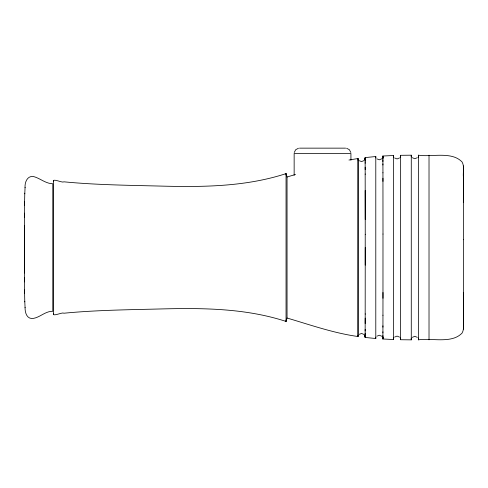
<?xml version="1.0" encoding="UTF-8"?>
<svg xmlns="http://www.w3.org/2000/svg" width="488" height="488" viewBox="0 0 488 488"><rect width="100%" height="100%" fill="white"/><g stroke="black" fill="none" stroke-linecap="round" stroke-linejoin="round"><path stroke-width="0.73" d="M24.449 225.694L24.455 273.018M53.467 181.579C52.124 177.711 62.629 183.299 63.946 181.823C96.362 184.958 128.972 185.275 161.504 186.105C203.258 187.166 245.928 186.703 286.047 173.618L287.048 177.022L287.048 318.024L286.047 321.427C245.928 308.343 203.258 307.879 161.504 308.935C128.972 309.77 96.362 310.081 63.946 313.217C62.684 311.783 52.057 317.291 53.467 313.467M286.047 175.027L286.047 173.618L286.047 321.427L286.047 320.012M365.219 265.149L365.219 234.264M365.183 314.168L365.244 247.52M382.97 298.284L382.988 234.033M382.952 315.333L382.982 292.458M463.356 202.642L463.399 175.54M463.576 296.143L463.6 239.523M463.57 299.296L463.57 294.959M53.467 314.76L53.467 180.279M365.164 323.538L365.207 313.839M365.201 318.097L365.146 331.004M365.176 329.333L365.122 336.11M382.928 327.161L382.958 315.156M382.915 332.053L382.94 325.832M463.393 317.529L463.356 292.404M463.533 317.529L463.57 298.04M463.527 319.5L463.533 315.827M24.467 217.178L24.601 201.623M24.571 205.119L24.589 202.508M365.164 333.139L365.128 335.701M382.915 332.889L382.921 331.834M382.903 335.695L382.921 332.663M463.417 173.948L463.466 167.884L463.502 171.319M463.405 177.29C462.795 172.24 464.728 166.683 462.105 162.022C451.851 150.999 431.307 157.313 418.368 155.184L418.344 157.447M463.527 317.755C462.862 322.781 464.765 328.375 462.105 333.023C451.851 344.04 431.307 337.726 418.368 339.855L418.368 155.184M463.515 321.098L463.466 327.155L463.423 322.501M365.079 159.338L365.079 159.753L365.134 158.039L365.146 159.015M382.854 158.496L382.848 157.795M382.897 336.781L382.909 335.463M382.891 337.245L382.903 336.549M382.86 337.787L382.866 338.995L393.529 339.532L393.529 155.513L382.873 156.02L382.86 157.258M400.599 157.569L400.624 155.312L411.274 155.19L411.274 339.855L400.624 339.727L400.648 157.106M287.048 318.024C310.49 324.929 333.725 333.158 358.033 336.525L358.064 158.515L348.963 160.027M365.085 158.929L365.103 157.594L375.79 156.532L375.79 338.513L365.103 337.452L365.109 335.677M365.152 335.677L365.103 337.452M375.772 157.88L375.79 156.532M382.86 157.618L382.854 157.02L382.897 157.618M382.854 158.033L382.848 157.38M382.891 337.659L382.903 337.013M382.897 337.428L382.885 338.019L382.86 337.428M393.505 157.295L393.529 155.513M400.648 337.94L400.624 339.703M411.25 156.984L411.274 155.19M418.393 338.068L418.375 339.831M365.146 336.031L365.134 337.007L365.115 336.031M382.897 337.781L382.879 338.782L382.86 338.086M382.86 156.953L382.86 156.465L382.891 156.953M382.891 338.086L382.873 338.995M24.772 193.803L25.077 187.331M382.885 156.374L382.873 156.02M24.589 202.124L24.784 193.218M25.065 187.624C24.656 182.671 27.06 175.814 33.154 176.455C39.937 178.059 45.378 183.598 52.795 183.769L52.795 311.277C44.811 311.094 39.302 318.322 31.726 318.542C26.279 318.109 24.98 311.85 25.065 307.422M24.498 281.887L24.498 213.152M24.601 293.416L24.467 277.867M393.529 339.532L393.505 337.751M411.274 339.855L411.25 338.062M294.233 152.494L295.704 149.7L298.504 148.23M412.311 337.348L414.818 336.311L417.325 337.348M364.091 160.546L361.577 161.583L359.272 160.729M381.836 158.771L379.322 159.808L376.931 158.874M399.58 157.911L397.067 158.948L394.609 157.953M417.325 157.691L414.818 158.728L412.311 157.691M394.609 337.092L397.067 336.092L399.58 337.129M376.931 336.171L379.322 335.238L381.836 336.275M359.272 334.317L361.577 333.463L364.091 334.5M287.048 177.022L295.514 174.466M299.473 148.145L345.608 148.145M346.578 148.23L349.377 149.7L350.848 152.494M400.624 155.312L400.642 156.325M365.103 157.594L365.164 161.29M375.79 338.513L375.772 337.159M463.466 165.902L463.521 175.534M463.466 329.138L463.399 315.827M25.077 307.708L24.772 301.242M24.589 292.922L24.784 301.828M382.879 156.27L382.897 157.258M382.891 157.38L382.903 158.033M382.854 337.013L382.848 337.665M365.122 158.929L365.17 163.273M365.079 334.823L365.085 336.116M358.088 160.241L358.07 158.545L358.033 336.525L358.046 335.207M24.589 292.538L24.571 289.927M382.891 157.795L382.909 159.015M382.842 336.781L382.848 337.251M365.079 335.286L365.079 335.707M463.411 319.512L463.417 321.098M382.897 158.783L382.915 160.881M382.903 159.972L382.915 161.607M365.14 162.504L365.189 169.635M463.521 173.74L463.551 185.965M463.551 184.427L463.557 188.514M382.909 161.376L382.928 165.017M382.915 163.87L382.946 172.868M365.158 167.183L365.195 174.32M463.557 187.044L463.6 239.718M463.393 177.516L463.399 179.218M382.94 172.673L382.958 181.42M382.946 178.218L382.995 234.069M365.17 173.96L365.244 219.423M365.195 190.509L365.244 234.331M429.019 155.208L429.019 339.837M350.933 160.253L350.933 153.464L294.148 153.464L294.148 175.338"/></g></svg>
